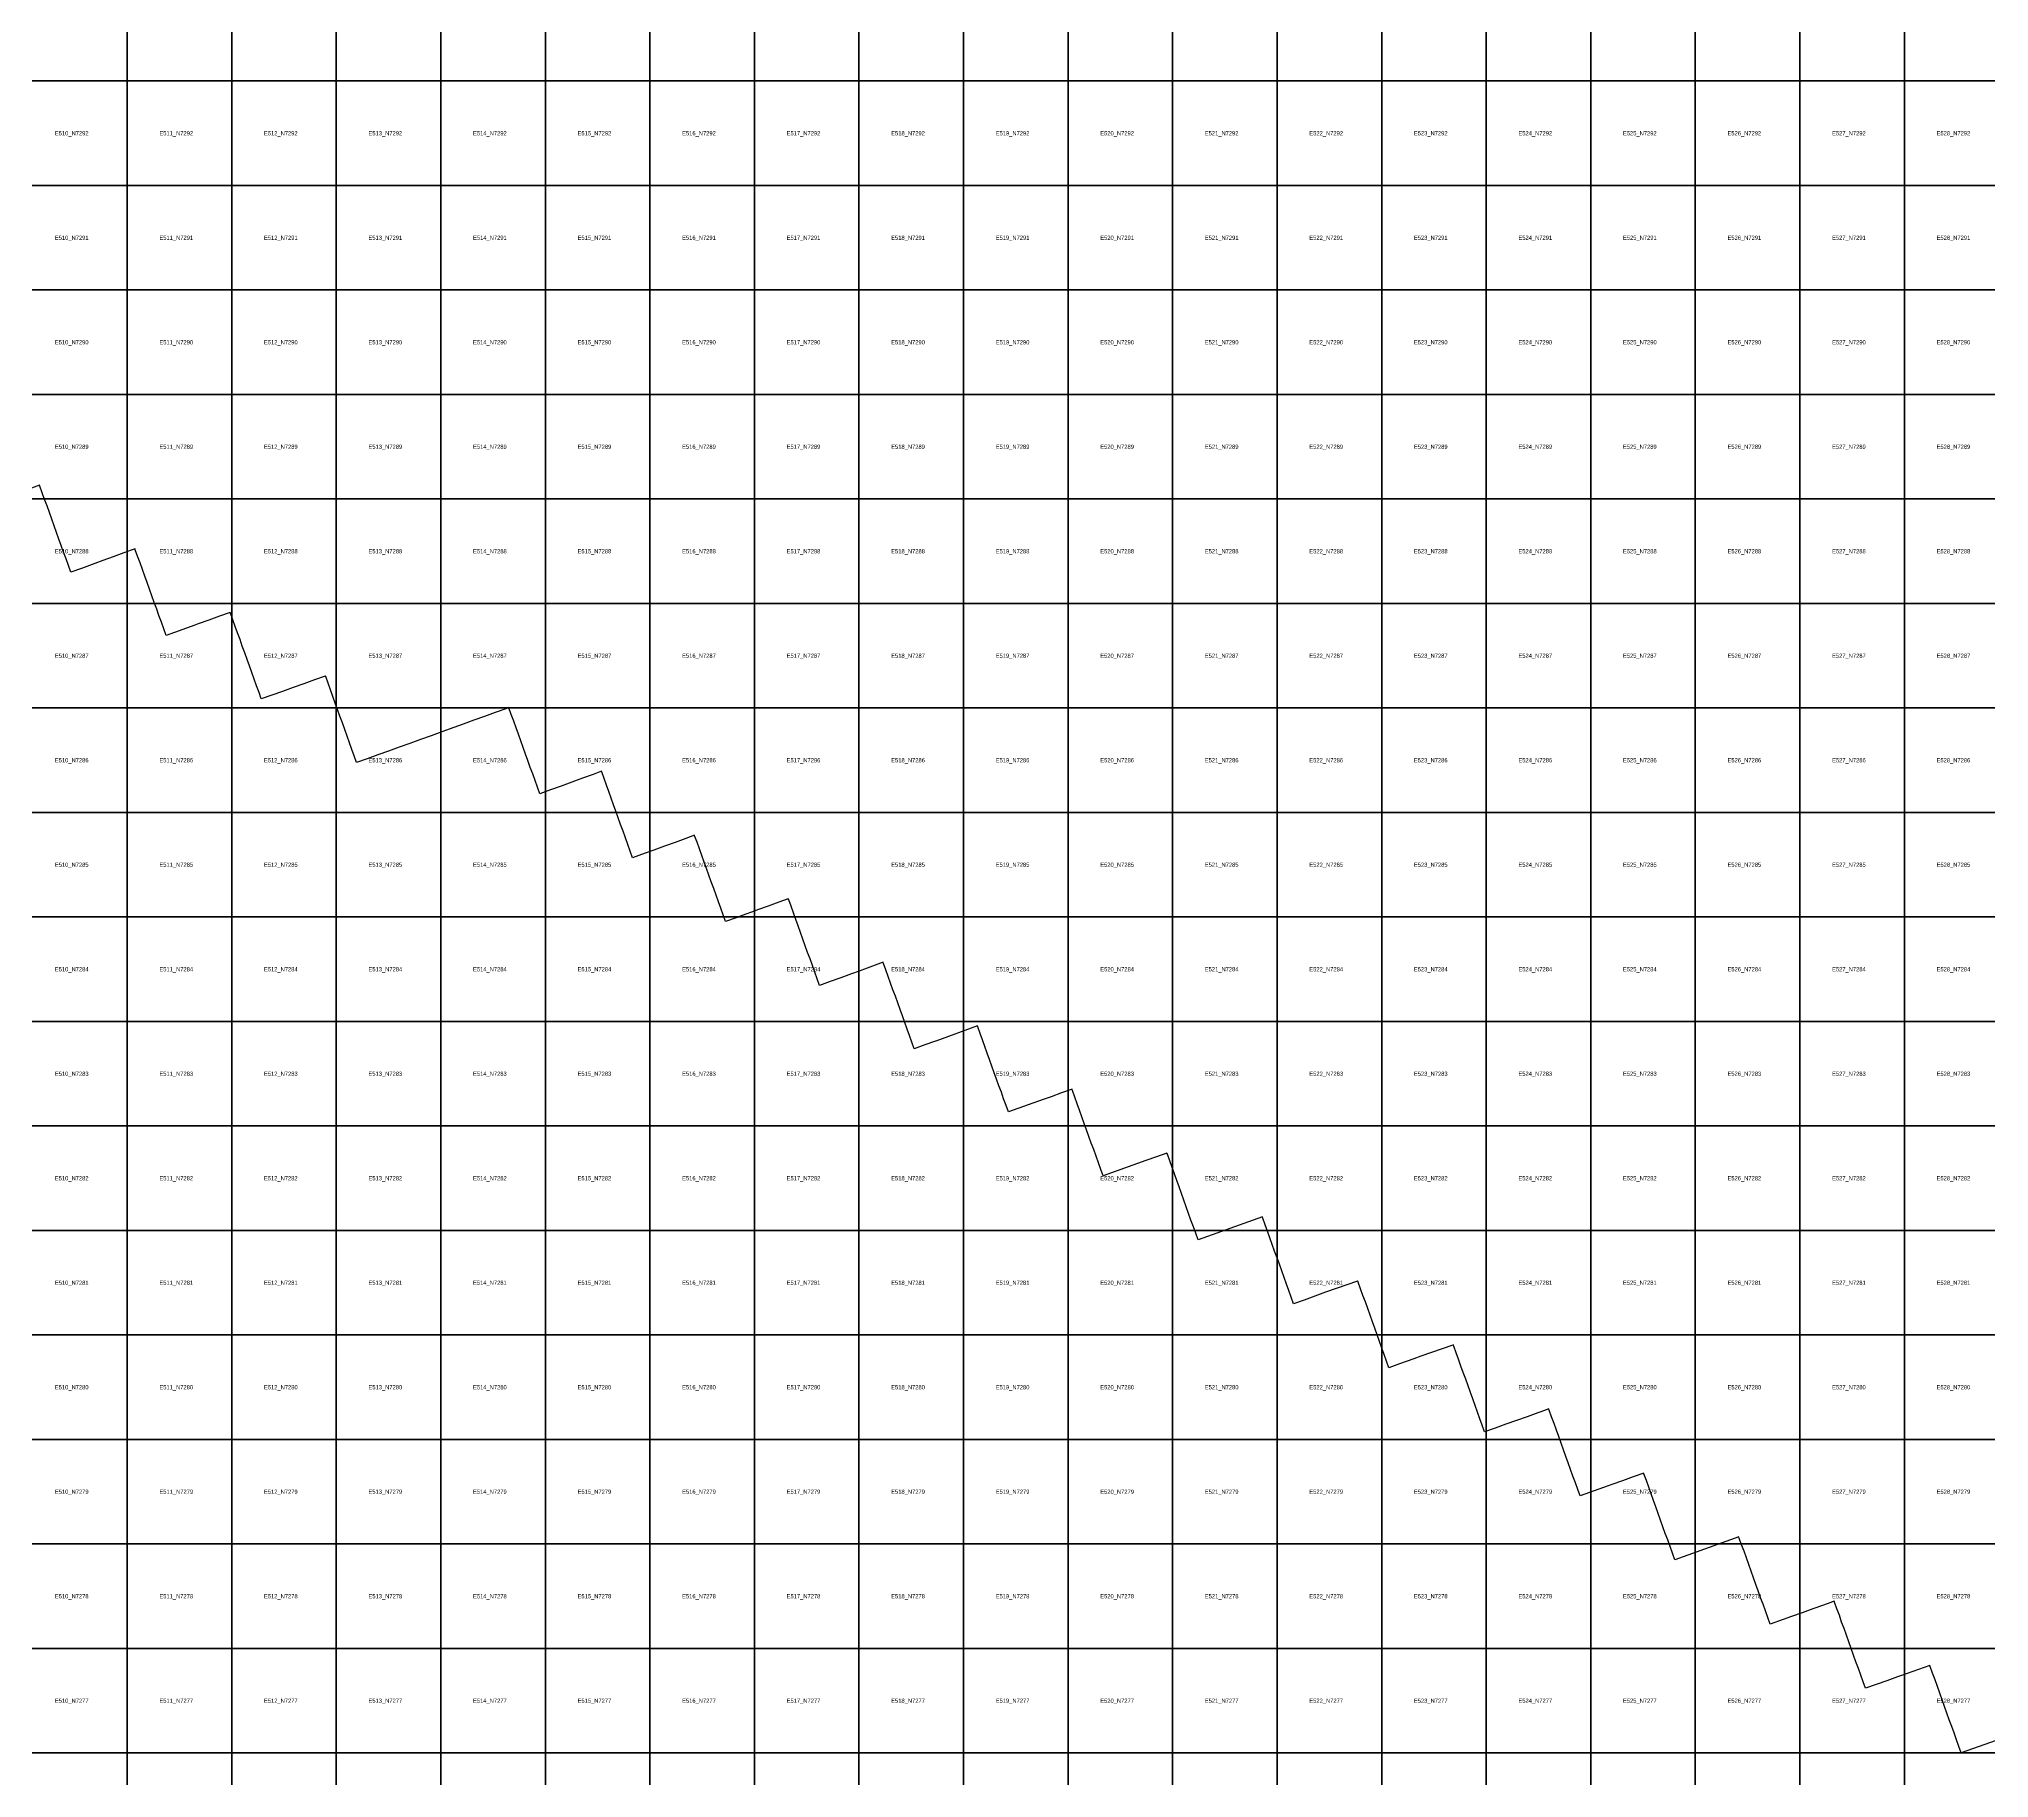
# Model space of a CAD drawing. Extents: x 325010 to 598009, y 7217000 to 7546188.
# Drawn here: x 510156 to 528809, y 7276760 to 7293402 of the extents above; entities that cross this region are included whole.
import ezdxf

# ---------------------------------------------------------------- set-up
doc = ezdxf.new("R2010")
doc.units = 0
doc.layers.add('D', color=7, linetype='Continuous')
doc.layers.add('Limpopo_1', color=7, linetype='Continuous')

msp = doc.modelspace()

# ---------------------------------------------------------------- linework, layer by layer
at = {"layer": 'D'}
msp.add_lwpolyline([(529040, 7277177), (528544, 7277000), (528521, 7277063), (528498, 7277127), (528475, 7277191), (528453, 7277254), (528430, 7277318), (528407, 7277381), (528384, 7277445), (528361, 7277509), (528338, 7277572), (528316, 7277636), (528293, 7277699), (528270, 7277763), (528247, 7277827), (528243, 7277838), (527973, 7277742), (527934, 7277728), (527832, 7277691), (527730, 7277655), (527628, 7277619), (527605, 7277682), (527583, 7277746), (527560, 7277809), (527537, 7277873), (527514, 7277936), (527492, 7277999), (527469, 7278063), (527446, 7278126), (527423, 7278190), (527400, 7278253), (527378, 7278317), (527355, 7278380), (527332, 7278443), (527329, 7278452), (527288, 7278437), (527226, 7278415), (527124, 7278378), (527022, 7278342), (526920, 7278305), (526840, 7278277), (526716, 7278233), (526693, 7278296), (526671, 7278360), (526648, 7278423), (526625, 7278486), (526602, 7278550), (526580, 7278613), (526557, 7278677), (526534, 7278740), (526511, 7278803), (526489, 7278867), (526466, 7278930), (526443, 7278993), (526421, 7279056), (526417, 7279067), (525804, 7278848), (525781, 7278912), (525759, 7278975), (525736, 7279038), (525713, 7279101), (525691, 7279164), (525668, 7279228), (525645, 7279291), (525623, 7279354), (525600, 7279417), (525577, 7279480), (525555, 7279544), (525532, 7279607), (525509, 7279670), (525507, 7279678), (525407, 7279642), (525305, 7279605), (525203, 7279569), (525167, 7279556), (524898, 7279459), (524875, 7279522), (524853, 7279586), (524830, 7279649), (524807, 7279712), (524785, 7279775), (524762, 7279838), (524739, 7279901), (524717, 7279964), (524694, 7280027), (524671, 7280090), (524649, 7280154), (524626, 7280217), (524603, 7280280), (524599, 7280292), (524521, 7280264), (524494, 7280254), (524392, 7280218), (524290, 7280182), (524189, 7280145), (524087, 7280109), (523984, 7280074), (523962, 7280136), (523939, 7280199), (523917, 7280262), (523894, 7280325), (523872, 7280388), (523849, 7280451), (523826, 7280514), (523804, 7280577), (523781, 7280640), (523758, 7280703), (523736, 7280767), (523713, 7280830), (523691, 7280893), (523686, 7280905), (523682, 7280903), (523580, 7280867), (523477, 7280832), (523375, 7280796), (523306, 7280772), (523171, 7280724), (523069, 7280687), (523047, 7280750), (523024, 7280812), (523002, 7280875), (522979, 7280938), (522957, 7281001), (522934, 7281064), (522912, 7281127), (522889, 7281190), (522866, 7281253), (522844, 7281316), (522821, 7281379), (522798, 7281443), (522776, 7281506), (522772, 7281516), (522769, 7281515), (522667, 7281480), (522565, 7281444), (522463, 7281408), (522310, 7281353), (522259, 7281334), (522157, 7281298), (522135, 7281361), (522112, 7281424), (522089, 7281487), (522067, 7281550), (522044, 7281613), (522021, 7281676), (521999, 7281739), (521976, 7281803), (521953, 7281866), (521931, 7281929), (521908, 7281992), (521885, 7282055), (521863, 7282118), (521859, 7282130), (521244, 7281910), (521222, 7281973), (521199, 7282036), (521176, 7282100), (521153, 7282163), (521131, 7282226), (521108, 7282290), (521085, 7282353), (521063, 7282416), (521040, 7282478), (521018, 7282541), (520995, 7282604), (520972, 7282667), (520950, 7282730), (520946, 7282740), (520845, 7282705), (520743, 7282669), (520335, 7282522), (520313, 7282585), (520290, 7282648), (520268, 7282711), (520245, 7282774), (520222, 7282836), (520200, 7282899), (520177, 7282962), (520155, 7283025), (520132, 7283088), (520110, 7283151), (520087, 7283213), (520065, 7283276), (520042, 7283339), (520038, 7283351), (519938, 7283316), (519837, 7283279), (519763, 7283253), (519429, 7283134), (519407, 7283196), (519384, 7283259), (519362, 7283322), (519339, 7283384), (519317, 7283447), (519294, 7283510), (519272, 7283572), (519249, 7283635), (519226, 7283698), (519204, 7283761), (519181, 7283823), (519159, 7283886), (519136, 7283949), (519133, 7283957), (518735, 7283813), (518732, 7283813), (518630, 7283776), (518528, 7283739), (518506, 7283802), (518483, 7283865), (518461, 7283927), (518438, 7283990), (518416, 7284053), (518393, 7284116), (518371, 7284179), (518348, 7284242), (518325, 7284304), (518303, 7284367), (518280, 7284430), (518258, 7284493), (518235, 7284556), (518232, 7284566), (518002, 7284483), (517928, 7284455), (517826, 7284418), (517724, 7284382), (517622, 7284345), (517600, 7284408), (517577, 7284472), (517554, 7284535), (517532, 7284598), (517509, 7284661), (517486, 7284725), (517464, 7284788), (517441, 7284851), (517418, 7284914), (517396, 7284977), (517373, 7285040), (517350, 7285103), (517328, 7285165), (517324, 7285175), (517233, 7285142), (517131, 7285104), (517029, 7285068), (517008, 7285060), (516882, 7285014), (516826, 7284993), (516724, 7284956), (516701, 7285020), (516678, 7285083), (516655, 7285146), (516633, 7285210), (516610, 7285273), (516587, 7285336), (516564, 7285400), (516541, 7285463), (516519, 7285526), (516496, 7285589), (516473, 7285652), (516451, 7285715), (516428, 7285778), (516427, 7285783), (516343, 7285752), (516242, 7285714), (516140, 7285678), (516038, 7285640), (515956, 7285611), (515835, 7285567), (515812, 7285630), (515789, 7285694), (515766, 7285758), (515743, 7285821), (515720, 7285884), (515698, 7285948), (515675, 7286011), (515652, 7286074), (515630, 7286137), (515607, 7286200), (515585, 7286262), (515562, 7286325), (515539, 7286388), (515537, 7286395), (515456, 7286365), (515354, 7286328), (515252, 7286290), (515151, 7286253), (515049, 7286216), (514947, 7286179), (514924, 7286242), (514901, 7286305), (514879, 7286369), (514856, 7286432), (514833, 7286496), (514810, 7286559), (514788, 7286622), (514765, 7286685), (514742, 7286748), (514720, 7286811), (514697, 7286874), (514674, 7286937), (514652, 7287000), (514650, 7287004), (514621, 7286993), (514519, 7286956), (514417, 7286919), (514316, 7286882), (514214, 7286844), (514126, 7286813), (514010, 7286771), (513908, 7286734), (513806, 7286697), (513704, 7286661), (513603, 7286624), (513501, 7286587), (513399, 7286551), (513297, 7286514), (513195, 7286477), (513172, 7286541), (513149, 7286604), (513127, 7286667), (513104, 7286731), (513081, 7286794), (513058, 7286857), (513035, 7286921), (513013, 7286984), (512990, 7287047), (512967, 7287110), (512944, 7287174), (512922, 7287237), (512899, 7287300), (512897, 7287306), (512894, 7287305), (512792, 7287269), (512691, 7287232), (512589, 7287196), (512487, 7287159), (512385, 7287122), (512283, 7287086), (512261, 7287149), (512238, 7287212), (512215, 7287275), (512192, 7287339), (512170, 7287402), (512147, 7287465), (512124, 7287528), (512101, 7287592), (512079, 7287655), (512056, 7287718), (512033, 7287781), (512010, 7287845), (511988, 7287908), (511985, 7287915), (511984, 7287915), (511882, 7287878), (511780, 7287841), (511678, 7287804), (511648, 7287794), (511373, 7287694), (511350, 7287757), (511327, 7287821), (511304, 7287884), (511282, 7287947), (511259, 7288010), (511236, 7288073), (511213, 7288136), (511191, 7288200), (511168, 7288263), (511145, 7288326), (511123, 7288389), (511100, 7288452), (511077, 7288515), (511075, 7288522), (511038, 7288509), (510969, 7288484), (510867, 7288447), (510766, 7288410), (510664, 7288374), (510562, 7288336), (510461, 7288300), (510438, 7288364), (510415, 7288427), (510392, 7288490), (510369, 7288554), (510347, 7288617), (510324, 7288680), (510301, 7288744), (510278, 7288807), (510256, 7288870), (510233, 7288933), (510210, 7288996), (510187, 7289059), (510165, 7289123), (510162, 7289131), (510161, 7289131), (510059, 7289094)], dxfattribs=at)
at = {"layer": 'Limpopo_1'}
for points in [[(510000, 7293000), (510000, 7294000), (511000, 7294000), (511000, 7293000)], [(511000, 7293000), (511000, 7294000), (512000, 7294000), (512000, 7293000)], [(512000, 7293000), (512000, 7294000), (513000, 7294000), (513000, 7293000)], [(513000, 7293000), (513000, 7294000), (514000, 7294000), (514000, 7293000)], [(514000, 7293000), (514000, 7294000), (515000, 7294000), (515000, 7293000)], [(515000, 7293000), (515000, 7294000), (516000, 7294000), (516000, 7293000)], [(516000, 7293000), (516000, 7294000), (517000, 7294000), (517000, 7293000)], [(517000, 7293000), (517000, 7294000), (518000, 7294000), (518000, 7293000)], [(518000, 7293000), (518000, 7294000), (519000, 7294000), (519000, 7293000)], [(519000, 7293000), (519000, 7294000), (520000, 7294000), (520000, 7293000)], [(520000, 7293000), (520000, 7294000), (521000, 7294000), (521000, 7293000)], [(521000, 7293000), (521000, 7294000), (522000, 7294000), (522000, 7293000)], [(522000, 7293000), (522000, 7294000), (523000, 7294000), (523000, 7293000)], [(523000, 7293000), (523000, 7294000), (524000, 7294000), (524000, 7293000)], [(524000, 7293000), (524000, 7294000), (525000, 7294000), (525000, 7293000)], [(525000, 7293000), (525000, 7294000), (526000, 7294000), (526000, 7293000)], [(526000, 7293000), (526000, 7294000), (527000, 7294000), (527000, 7293000)], [(527000, 7293000), (527000, 7294000), (528000, 7294000), (528000, 7293000)], [(528000, 7293000), (528000, 7294000), (529000, 7294000), (529000, 7293000)], [(510000, 7292000), (510000, 7293000), (511000, 7293000), (511000, 7292000)], [(511000, 7292000), (511000, 7293000), (512000, 7293000), (512000, 7292000)], [(512000, 7292000), (512000, 7293000), (513000, 7293000), (513000, 7292000)], [(513000, 7292000), (513000, 7293000), (514000, 7293000), (514000, 7292000)], [(514000, 7292000), (514000, 7293000), (515000, 7293000), (515000, 7292000)], [(515000, 7292000), (515000, 7293000), (516000, 7293000), (516000, 7292000)], [(516000, 7292000), (516000, 7293000), (517000, 7293000), (517000, 7292000)], [(517000, 7292000), (517000, 7293000), (518000, 7293000), (518000, 7292000)], [(518000, 7292000), (518000, 7293000), (519000, 7293000), (519000, 7292000)], [(519000, 7292000), (519000, 7293000), (520000, 7293000), (520000, 7292000)], [(520000, 7292000), (520000, 7293000), (521000, 7293000), (521000, 7292000)], [(521000, 7292000), (521000, 7293000), (522000, 7293000), (522000, 7292000)], [(522000, 7292000), (522000, 7293000), (523000, 7293000), (523000, 7292000)], [(523000, 7292000), (523000, 7293000), (524000, 7293000), (524000, 7292000)], [(524000, 7292000), (524000, 7293000), (525000, 7293000), (525000, 7292000)], [(525000, 7292000), (525000, 7293000), (526000, 7293000), (526000, 7292000)], [(526000, 7292000), (526000, 7293000), (527000, 7293000), (527000, 7292000)], [(527000, 7292000), (527000, 7293000), (528000, 7293000), (528000, 7292000)], [(528000, 7292000), (528000, 7293000), (529000, 7293000), (529000, 7292000)], [(510000, 7291000), (510000, 7292000), (511000, 7292000), (511000, 7291000)], [(511000, 7291000), (511000, 7292000), (512000, 7292000), (512000, 7291000)], [(512000, 7291000), (512000, 7292000), (513000, 7292000), (513000, 7291000)], [(513000, 7291000), (513000, 7292000), (514000, 7292000), (514000, 7291000)], [(514000, 7291000), (514000, 7292000), (515000, 7292000), (515000, 7291000)], [(515000, 7291000), (515000, 7292000), (516000, 7292000), (516000, 7291000)], [(516000, 7291000), (516000, 7292000), (517000, 7292000), (517000, 7291000)], [(517000, 7291000), (517000, 7292000), (518000, 7292000), (518000, 7291000)], [(518000, 7291000), (518000, 7292000), (519000, 7292000), (519000, 7291000)], [(519000, 7291000), (519000, 7292000), (520000, 7292000), (520000, 7291000)], [(520000, 7291000), (520000, 7292000), (521000, 7292000), (521000, 7291000)], [(521000, 7291000), (521000, 7292000), (522000, 7292000), (522000, 7291000)], [(522000, 7291000), (522000, 7292000), (523000, 7292000), (523000, 7291000)], [(523000, 7291000), (523000, 7292000), (524000, 7292000), (524000, 7291000)], [(524000, 7291000), (524000, 7292000), (525000, 7292000), (525000, 7291000)], [(525000, 7291000), (525000, 7292000), (526000, 7292000), (526000, 7291000)], [(526000, 7291000), (526000, 7292000), (527000, 7292000), (527000, 7291000)], [(527000, 7291000), (527000, 7292000), (528000, 7292000), (528000, 7291000)], [(528000, 7291000), (528000, 7292000), (529000, 7292000), (529000, 7291000)], [(510000, 7290000), (510000, 7291000), (511000, 7291000), (511000, 7290000)], [(511000, 7290000), (511000, 7291000), (512000, 7291000), (512000, 7290000)], [(512000, 7290000), (512000, 7291000), (513000, 7291000), (513000, 7290000)], [(513000, 7290000), (513000, 7291000), (514000, 7291000), (514000, 7290000)], [(514000, 7290000), (514000, 7291000), (515000, 7291000), (515000, 7290000)], [(515000, 7290000), (515000, 7291000), (516000, 7291000), (516000, 7290000)], [(516000, 7290000), (516000, 7291000), (517000, 7291000), (517000, 7290000)], [(517000, 7290000), (517000, 7291000), (518000, 7291000), (518000, 7290000)], [(518000, 7290000), (518000, 7291000), (519000, 7291000), (519000, 7290000)], [(519000, 7290000), (519000, 7291000), (520000, 7291000), (520000, 7290000)], [(520000, 7290000), (520000, 7291000), (521000, 7291000), (521000, 7290000)], [(521000, 7290000), (521000, 7291000), (522000, 7291000), (522000, 7290000)], [(522000, 7290000), (522000, 7291000), (523000, 7291000), (523000, 7290000)], [(523000, 7290000), (523000, 7291000), (524000, 7291000), (524000, 7290000)], [(524000, 7290000), (524000, 7291000), (525000, 7291000), (525000, 7290000)], [(525000, 7290000), (525000, 7291000), (526000, 7291000), (526000, 7290000)], [(526000, 7290000), (526000, 7291000), (527000, 7291000), (527000, 7290000)], [(527000, 7290000), (527000, 7291000), (528000, 7291000), (528000, 7290000)], [(528000, 7290000), (528000, 7291000), (529000, 7291000), (529000, 7290000)], [(510000, 7289000), (510000, 7290000), (511000, 7290000), (511000, 7289000)], [(511000, 7289000), (511000, 7290000), (512000, 7290000), (512000, 7289000)], [(512000, 7289000), (512000, 7290000), (513000, 7290000), (513000, 7289000)], [(513000, 7289000), (513000, 7290000), (514000, 7290000), (514000, 7289000)], [(514000, 7289000), (514000, 7290000), (515000, 7290000), (515000, 7289000)], [(515000, 7289000), (515000, 7290000), (516000, 7290000), (516000, 7289000)], [(516000, 7289000), (516000, 7290000), (517000, 7290000), (517000, 7289000)], [(517000, 7289000), (517000, 7290000), (518000, 7290000), (518000, 7289000)], [(518000, 7289000), (518000, 7290000), (519000, 7290000), (519000, 7289000)], [(519000, 7289000), (519000, 7290000), (520000, 7290000), (520000, 7289000)], [(520000, 7289000), (520000, 7290000), (521000, 7290000), (521000, 7289000)], [(521000, 7289000), (521000, 7290000), (522000, 7290000), (522000, 7289000)], [(522000, 7289000), (522000, 7290000), (523000, 7290000), (523000, 7289000)], [(523000, 7289000), (523000, 7290000), (524000, 7290000), (524000, 7289000)], [(524000, 7289000), (524000, 7290000), (525000, 7290000), (525000, 7289000)], [(525000, 7289000), (525000, 7290000), (526000, 7290000), (526000, 7289000)], [(526000, 7289000), (526000, 7290000), (527000, 7290000), (527000, 7289000)], [(527000, 7289000), (527000, 7290000), (528000, 7290000), (528000, 7289000)], [(528000, 7289000), (528000, 7290000), (529000, 7290000), (529000, 7289000)], [(510000, 7288000), (510000, 7289000), (511000, 7289000), (511000, 7288000)], [(511000, 7288000), (511000, 7289000), (512000, 7289000), (512000, 7288000)], [(512000, 7288000), (512000, 7289000), (513000, 7289000), (513000, 7288000)], [(513000, 7288000), (513000, 7289000), (514000, 7289000), (514000, 7288000)], [(514000, 7288000), (514000, 7289000), (515000, 7289000), (515000, 7288000)], [(515000, 7288000), (515000, 7289000), (516000, 7289000), (516000, 7288000)], [(516000, 7288000), (516000, 7289000), (517000, 7289000), (517000, 7288000)], [(517000, 7288000), (517000, 7289000), (518000, 7289000), (518000, 7288000)], [(518000, 7288000), (518000, 7289000), (519000, 7289000), (519000, 7288000)], [(519000, 7288000), (519000, 7289000), (520000, 7289000), (520000, 7288000)], [(520000, 7288000), (520000, 7289000), (521000, 7289000), (521000, 7288000)], [(521000, 7288000), (521000, 7289000), (522000, 7289000), (522000, 7288000)], [(522000, 7288000), (522000, 7289000), (523000, 7289000), (523000, 7288000)], [(523000, 7288000), (523000, 7289000), (524000, 7289000), (524000, 7288000)], [(524000, 7288000), (524000, 7289000), (525000, 7289000), (525000, 7288000)], [(525000, 7288000), (525000, 7289000), (526000, 7289000), (526000, 7288000)], [(526000, 7288000), (526000, 7289000), (527000, 7289000), (527000, 7288000)], [(527000, 7288000), (527000, 7289000), (528000, 7289000), (528000, 7288000)], [(528000, 7288000), (528000, 7289000), (529000, 7289000), (529000, 7288000)], [(510000, 7287000), (510000, 7288000), (511000, 7288000), (511000, 7287000)], [(511000, 7287000), (511000, 7288000), (512000, 7288000), (512000, 7287000)], [(512000, 7287000), (512000, 7288000), (513000, 7288000), (513000, 7287000)], [(513000, 7287000), (513000, 7288000), (514000, 7288000), (514000, 7287000)], [(514000, 7287000), (514000, 7288000), (515000, 7288000), (515000, 7287000)], [(515000, 7287000), (515000, 7288000), (516000, 7288000), (516000, 7287000)], [(516000, 7287000), (516000, 7288000), (517000, 7288000), (517000, 7287000)], [(517000, 7287000), (517000, 7288000), (518000, 7288000), (518000, 7287000)], [(518000, 7287000), (518000, 7288000), (519000, 7288000), (519000, 7287000)], [(519000, 7287000), (519000, 7288000), (520000, 7288000), (520000, 7287000)], [(520000, 7287000), (520000, 7288000), (521000, 7288000), (521000, 7287000)], [(521000, 7287000), (521000, 7288000), (522000, 7288000), (522000, 7287000)], [(522000, 7287000), (522000, 7288000), (523000, 7288000), (523000, 7287000)], [(523000, 7287000), (523000, 7288000), (524000, 7288000), (524000, 7287000)], [(524000, 7287000), (524000, 7288000), (525000, 7288000), (525000, 7287000)], [(525000, 7287000), (525000, 7288000), (526000, 7288000), (526000, 7287000)], [(526000, 7287000), (526000, 7288000), (527000, 7288000), (527000, 7287000)], [(527000, 7287000), (527000, 7288000), (528000, 7288000), (528000, 7287000)], [(528000, 7287000), (528000, 7288000), (529000, 7288000), (529000, 7287000)], [(510000, 7286000), (510000, 7287000), (511000, 7287000), (511000, 7286000)], [(511000, 7286000), (511000, 7287000), (512000, 7287000), (512000, 7286000)], [(512000, 7286000), (512000, 7287000), (513000, 7287000), (513000, 7286000)], [(513000, 7286000), (513000, 7287000), (514000, 7287000), (514000, 7286000)], [(514000, 7286000), (514000, 7287000), (515000, 7287000), (515000, 7286000)], [(515000, 7286000), (515000, 7287000), (516000, 7287000), (516000, 7286000)], [(516000, 7286000), (516000, 7287000), (517000, 7287000), (517000, 7286000)], [(517000, 7286000), (517000, 7287000), (518000, 7287000), (518000, 7286000)], [(518000, 7286000), (518000, 7287000), (519000, 7287000), (519000, 7286000)], [(519000, 7286000), (519000, 7287000), (520000, 7287000), (520000, 7286000)], [(520000, 7286000), (520000, 7287000), (521000, 7287000), (521000, 7286000)], [(521000, 7286000), (521000, 7287000), (522000, 7287000), (522000, 7286000)], [(522000, 7286000), (522000, 7287000), (523000, 7287000), (523000, 7286000)], [(523000, 7286000), (523000, 7287000), (524000, 7287000), (524000, 7286000)], [(524000, 7286000), (524000, 7287000), (525000, 7287000), (525000, 7286000)], [(525000, 7286000), (525000, 7287000), (526000, 7287000), (526000, 7286000)], [(526000, 7286000), (526000, 7287000), (527000, 7287000), (527000, 7286000)], [(527000, 7286000), (527000, 7287000), (528000, 7287000), (528000, 7286000)], [(528000, 7286000), (528000, 7287000), (529000, 7287000), (529000, 7286000)], [(510000, 7285000), (510000, 7286000), (511000, 7286000), (511000, 7285000)], [(511000, 7285000), (511000, 7286000), (512000, 7286000), (512000, 7285000)], [(512000, 7285000), (512000, 7286000), (513000, 7286000), (513000, 7285000)], [(513000, 7285000), (513000, 7286000), (514000, 7286000), (514000, 7285000)], [(514000, 7285000), (514000, 7286000), (515000, 7286000), (515000, 7285000)], [(515000, 7285000), (515000, 7286000), (516000, 7286000), (516000, 7285000)], [(516000, 7285000), (516000, 7286000), (517000, 7286000), (517000, 7285000)], [(517000, 7285000), (517000, 7286000), (518000, 7286000), (518000, 7285000)], [(518000, 7285000), (518000, 7286000), (519000, 7286000), (519000, 7285000)], [(519000, 7285000), (519000, 7286000), (520000, 7286000), (520000, 7285000)], [(520000, 7285000), (520000, 7286000), (521000, 7286000), (521000, 7285000)], [(521000, 7285000), (521000, 7286000), (522000, 7286000), (522000, 7285000)], [(522000, 7285000), (522000, 7286000), (523000, 7286000), (523000, 7285000)], [(523000, 7285000), (523000, 7286000), (524000, 7286000), (524000, 7285000)], [(524000, 7285000), (524000, 7286000), (525000, 7286000), (525000, 7285000)], [(525000, 7285000), (525000, 7286000), (526000, 7286000), (526000, 7285000)], [(526000, 7285000), (526000, 7286000), (527000, 7286000), (527000, 7285000)], [(527000, 7285000), (527000, 7286000), (528000, 7286000), (528000, 7285000)], [(528000, 7285000), (528000, 7286000), (529000, 7286000), (529000, 7285000)], [(510000, 7284000), (510000, 7285000), (511000, 7285000), (511000, 7284000)], [(511000, 7284000), (511000, 7285000), (512000, 7285000), (512000, 7284000)], [(512000, 7284000), (512000, 7285000), (513000, 7285000), (513000, 7284000)], [(513000, 7284000), (513000, 7285000), (514000, 7285000), (514000, 7284000)], [(514000, 7284000), (514000, 7285000), (515000, 7285000), (515000, 7284000)], [(515000, 7284000), (515000, 7285000), (516000, 7285000), (516000, 7284000)], [(516000, 7284000), (516000, 7285000), (517000, 7285000), (517000, 7284000)], [(517000, 7284000), (517000, 7285000), (518000, 7285000), (518000, 7284000)], [(518000, 7284000), (518000, 7285000), (519000, 7285000), (519000, 7284000)], [(519000, 7284000), (519000, 7285000), (520000, 7285000), (520000, 7284000)], [(520000, 7284000), (520000, 7285000), (521000, 7285000), (521000, 7284000)], [(521000, 7284000), (521000, 7285000), (522000, 7285000), (522000, 7284000)], [(522000, 7284000), (522000, 7285000), (523000, 7285000), (523000, 7284000)], [(523000, 7284000), (523000, 7285000), (524000, 7285000), (524000, 7284000)], [(524000, 7284000), (524000, 7285000), (525000, 7285000), (525000, 7284000)], [(525000, 7284000), (525000, 7285000), (526000, 7285000), (526000, 7284000)], [(526000, 7284000), (526000, 7285000), (527000, 7285000), (527000, 7284000)], [(527000, 7284000), (527000, 7285000), (528000, 7285000), (528000, 7284000)], [(528000, 7284000), (528000, 7285000), (529000, 7285000), (529000, 7284000)], [(510000, 7283000), (510000, 7284000), (511000, 7284000), (511000, 7283000)], [(511000, 7283000), (511000, 7284000), (512000, 7284000), (512000, 7283000)], [(512000, 7283000), (512000, 7284000), (513000, 7284000), (513000, 7283000)], [(513000, 7283000), (513000, 7284000), (514000, 7284000), (514000, 7283000)], [(514000, 7283000), (514000, 7284000), (515000, 7284000), (515000, 7283000)], [(515000, 7283000), (515000, 7284000), (516000, 7284000), (516000, 7283000)], [(516000, 7283000), (516000, 7284000), (517000, 7284000), (517000, 7283000)], [(517000, 7283000), (517000, 7284000), (518000, 7284000), (518000, 7283000)], [(518000, 7283000), (518000, 7284000), (519000, 7284000), (519000, 7283000)], [(519000, 7283000), (519000, 7284000), (520000, 7284000), (520000, 7283000)], [(520000, 7283000), (520000, 7284000), (521000, 7284000), (521000, 7283000)], [(521000, 7283000), (521000, 7284000), (522000, 7284000), (522000, 7283000)], [(522000, 7283000), (522000, 7284000), (523000, 7284000), (523000, 7283000)], [(523000, 7283000), (523000, 7284000), (524000, 7284000), (524000, 7283000)], [(524000, 7283000), (524000, 7284000), (525000, 7284000), (525000, 7283000)], [(525000, 7283000), (525000, 7284000), (526000, 7284000), (526000, 7283000)], [(526000, 7283000), (526000, 7284000), (527000, 7284000), (527000, 7283000)], [(527000, 7283000), (527000, 7284000), (528000, 7284000), (528000, 7283000)], [(528000, 7283000), (528000, 7284000), (529000, 7284000), (529000, 7283000)], [(510000, 7282000), (510000, 7283000), (511000, 7283000), (511000, 7282000)], [(511000, 7282000), (511000, 7283000), (512000, 7283000), (512000, 7282000)], [(512000, 7282000), (512000, 7283000), (513000, 7283000), (513000, 7282000)], [(513000, 7282000), (513000, 7283000), (514000, 7283000), (514000, 7282000)], [(514000, 7282000), (514000, 7283000), (515000, 7283000), (515000, 7282000)], [(515000, 7282000), (515000, 7283000), (516000, 7283000), (516000, 7282000)], [(516000, 7282000), (516000, 7283000), (517000, 7283000), (517000, 7282000)], [(517000, 7282000), (517000, 7283000), (518000, 7283000), (518000, 7282000)], [(518000, 7282000), (518000, 7283000), (519000, 7283000), (519000, 7282000)], [(519000, 7282000), (519000, 7283000), (520000, 7283000), (520000, 7282000)], [(520000, 7282000), (520000, 7283000), (521000, 7283000), (521000, 7282000)], [(521000, 7282000), (521000, 7283000), (522000, 7283000), (522000, 7282000)], [(522000, 7282000), (522000, 7283000), (523000, 7283000), (523000, 7282000)], [(523000, 7282000), (523000, 7283000), (524000, 7283000), (524000, 7282000)], [(524000, 7282000), (524000, 7283000), (525000, 7283000), (525000, 7282000)], [(525000, 7282000), (525000, 7283000), (526000, 7283000), (526000, 7282000)], [(526000, 7282000), (526000, 7283000), (527000, 7283000), (527000, 7282000)], [(527000, 7282000), (527000, 7283000), (528000, 7283000), (528000, 7282000)], [(528000, 7282000), (528000, 7283000), (529000, 7283000), (529000, 7282000)], [(510000, 7281000), (510000, 7282000), (511000, 7282000), (511000, 7281000)], [(511000, 7281000), (511000, 7282000), (512000, 7282000), (512000, 7281000)], [(512000, 7281000), (512000, 7282000), (513000, 7282000), (513000, 7281000)], [(513000, 7281000), (513000, 7282000), (514000, 7282000), (514000, 7281000)], [(514000, 7281000), (514000, 7282000), (515000, 7282000), (515000, 7281000)], [(515000, 7281000), (515000, 7282000), (516000, 7282000), (516000, 7281000)], [(516000, 7281000), (516000, 7282000), (517000, 7282000), (517000, 7281000)], [(517000, 7281000), (517000, 7282000), (518000, 7282000), (518000, 7281000)], [(518000, 7281000), (518000, 7282000), (519000, 7282000), (519000, 7281000)], [(519000, 7281000), (519000, 7282000), (520000, 7282000), (520000, 7281000)], [(520000, 7281000), (520000, 7282000), (521000, 7282000), (521000, 7281000)], [(521000, 7281000), (521000, 7282000), (522000, 7282000), (522000, 7281000)], [(522000, 7281000), (522000, 7282000), (523000, 7282000), (523000, 7281000)], [(523000, 7281000), (523000, 7282000), (524000, 7282000), (524000, 7281000)], [(524000, 7281000), (524000, 7282000), (525000, 7282000), (525000, 7281000)], [(525000, 7281000), (525000, 7282000), (526000, 7282000), (526000, 7281000)], [(526000, 7281000), (526000, 7282000), (527000, 7282000), (527000, 7281000)], [(527000, 7281000), (527000, 7282000), (528000, 7282000), (528000, 7281000)], [(528000, 7281000), (528000, 7282000), (529000, 7282000), (529000, 7281000)], [(510000, 7280000), (510000, 7281000), (511000, 7281000), (511000, 7280000)], [(511000, 7280000), (511000, 7281000), (512000, 7281000), (512000, 7280000)], [(512000, 7280000), (512000, 7281000), (513000, 7281000), (513000, 7280000)], [(513000, 7280000), (513000, 7281000), (514000, 7281000), (514000, 7280000)], [(514000, 7280000), (514000, 7281000), (515000, 7281000), (515000, 7280000)], [(515000, 7280000), (515000, 7281000), (516000, 7281000), (516000, 7280000)], [(516000, 7280000), (516000, 7281000), (517000, 7281000), (517000, 7280000)], [(517000, 7280000), (517000, 7281000), (518000, 7281000), (518000, 7280000)], [(518000, 7280000), (518000, 7281000), (519000, 7281000), (519000, 7280000)], [(519000, 7280000), (519000, 7281000), (520000, 7281000), (520000, 7280000)], [(520000, 7280000), (520000, 7281000), (521000, 7281000), (521000, 7280000)], [(521000, 7280000), (521000, 7281000), (522000, 7281000), (522000, 7280000)], [(522000, 7280000), (522000, 7281000), (523000, 7281000), (523000, 7280000)], [(523000, 7280000), (523000, 7281000), (524000, 7281000), (524000, 7280000)], [(524000, 7280000), (524000, 7281000), (525000, 7281000), (525000, 7280000)], [(525000, 7280000), (525000, 7281000), (526000, 7281000), (526000, 7280000)], [(526000, 7280000), (526000, 7281000), (527000, 7281000), (527000, 7280000)], [(527000, 7280000), (527000, 7281000), (528000, 7281000), (528000, 7280000)], [(528000, 7280000), (528000, 7281000), (529000, 7281000), (529000, 7280000)], [(510000, 7279000), (510000, 7280000), (511000, 7280000), (511000, 7279000)], [(511000, 7279000), (511000, 7280000), (512000, 7280000), (512000, 7279000)], [(512000, 7279000), (512000, 7280000), (513000, 7280000), (513000, 7279000)], [(513000, 7279000), (513000, 7280000), (514000, 7280000), (514000, 7279000)], [(514000, 7279000), (514000, 7280000), (515000, 7280000), (515000, 7279000)], [(515000, 7279000), (515000, 7280000), (516000, 7280000), (516000, 7279000)], [(516000, 7279000), (516000, 7280000), (517000, 7280000), (517000, 7279000)], [(517000, 7279000), (517000, 7280000), (518000, 7280000), (518000, 7279000)], [(518000, 7279000), (518000, 7280000), (519000, 7280000), (519000, 7279000)], [(519000, 7279000), (519000, 7280000), (520000, 7280000), (520000, 7279000)], [(520000, 7279000), (520000, 7280000), (521000, 7280000), (521000, 7279000)], [(521000, 7279000), (521000, 7280000), (522000, 7280000), (522000, 7279000)], [(522000, 7279000), (522000, 7280000), (523000, 7280000), (523000, 7279000)], [(523000, 7279000), (523000, 7280000), (524000, 7280000), (524000, 7279000)], [(524000, 7279000), (524000, 7280000), (525000, 7280000), (525000, 7279000)], [(525000, 7279000), (525000, 7280000), (526000, 7280000), (526000, 7279000)], [(526000, 7279000), (526000, 7280000), (527000, 7280000), (527000, 7279000)], [(527000, 7279000), (527000, 7280000), (528000, 7280000), (528000, 7279000)], [(528000, 7279000), (528000, 7280000), (529000, 7280000), (529000, 7279000)], [(510000, 7278000), (510000, 7279000), (511000, 7279000), (511000, 7278000)], [(511000, 7278000), (511000, 7279000), (512000, 7279000), (512000, 7278000)], [(512000, 7278000), (512000, 7279000), (513000, 7279000), (513000, 7278000)], [(513000, 7278000), (513000, 7279000), (514000, 7279000), (514000, 7278000)], [(514000, 7278000), (514000, 7279000), (515000, 7279000), (515000, 7278000)], [(515000, 7278000), (515000, 7279000), (516000, 7279000), (516000, 7278000)], [(516000, 7278000), (516000, 7279000), (517000, 7279000), (517000, 7278000)], [(517000, 7278000), (517000, 7279000), (518000, 7279000), (518000, 7278000)], [(518000, 7278000), (518000, 7279000), (519000, 7279000), (519000, 7278000)], [(519000, 7278000), (519000, 7279000), (520000, 7279000), (520000, 7278000)], [(520000, 7278000), (520000, 7279000), (521000, 7279000), (521000, 7278000)], [(521000, 7278000), (521000, 7279000), (522000, 7279000), (522000, 7278000)], [(522000, 7278000), (522000, 7279000), (523000, 7279000), (523000, 7278000)], [(523000, 7278000), (523000, 7279000), (524000, 7279000), (524000, 7278000)], [(524000, 7278000), (524000, 7279000), (525000, 7279000), (525000, 7278000)], [(525000, 7278000), (525000, 7279000), (526000, 7279000), (526000, 7278000)], [(526000, 7278000), (526000, 7279000), (527000, 7279000), (527000, 7278000)], [(527000, 7278000), (527000, 7279000), (528000, 7279000), (528000, 7278000)], [(528000, 7278000), (528000, 7279000), (529000, 7279000), (529000, 7278000)], [(510000, 7277000), (510000, 7278000), (511000, 7278000), (511000, 7277000)], [(511000, 7277000), (511000, 7278000), (512000, 7278000), (512000, 7277000)], [(512000, 7277000), (512000, 7278000), (513000, 7278000), (513000, 7277000)], [(513000, 7277000), (513000, 7278000), (514000, 7278000), (514000, 7277000)], [(514000, 7277000), (514000, 7278000), (515000, 7278000), (515000, 7277000)], [(515000, 7277000), (515000, 7278000), (516000, 7278000), (516000, 7277000)], [(516000, 7277000), (516000, 7278000), (517000, 7278000), (517000, 7277000)], [(517000, 7277000), (517000, 7278000), (518000, 7278000), (518000, 7277000)], [(518000, 7277000), (518000, 7278000), (519000, 7278000), (519000, 7277000)], [(519000, 7277000), (519000, 7278000), (520000, 7278000), (520000, 7277000)], [(520000, 7277000), (520000, 7278000), (521000, 7278000), (521000, 7277000)], [(521000, 7277000), (521000, 7278000), (522000, 7278000), (522000, 7277000)], [(522000, 7277000), (522000, 7278000), (523000, 7278000), (523000, 7277000)], [(523000, 7277000), (523000, 7278000), (524000, 7278000), (524000, 7277000)], [(524000, 7277000), (524000, 7278000), (525000, 7278000), (525000, 7277000)], [(525000, 7277000), (525000, 7278000), (526000, 7278000), (526000, 7277000)], [(526000, 7277000), (526000, 7278000), (527000, 7278000), (527000, 7277000)], [(527000, 7277000), (527000, 7278000), (528000, 7278000), (528000, 7277000)], [(528000, 7277000), (528000, 7278000), (529000, 7278000), (529000, 7277000)], [(510000, 7276000), (510000, 7277000), (511000, 7277000), (511000, 7276000)], [(511000, 7276000), (511000, 7277000), (512000, 7277000), (512000, 7276000)], [(512000, 7276000), (512000, 7277000), (513000, 7277000), (513000, 7276000)], [(513000, 7276000), (513000, 7277000), (514000, 7277000), (514000, 7276000)], [(514000, 7276000), (514000, 7277000), (515000, 7277000), (515000, 7276000)], [(515000, 7276000), (515000, 7277000), (516000, 7277000), (516000, 7276000)], [(516000, 7276000), (516000, 7277000), (517000, 7277000), (517000, 7276000)], [(517000, 7276000), (517000, 7277000), (518000, 7277000), (518000, 7276000)], [(518000, 7276000), (518000, 7277000), (519000, 7277000), (519000, 7276000)], [(519000, 7276000), (519000, 7277000), (520000, 7277000), (520000, 7276000)], [(520000, 7276000), (520000, 7277000), (521000, 7277000), (521000, 7276000)], [(521000, 7276000), (521000, 7277000), (522000, 7277000), (522000, 7276000)], [(522000, 7276000), (522000, 7277000), (523000, 7277000), (523000, 7276000)], [(523000, 7276000), (523000, 7277000), (524000, 7277000), (524000, 7276000)], [(524000, 7276000), (524000, 7277000), (525000, 7277000), (525000, 7276000)], [(525000, 7276000), (525000, 7277000), (526000, 7277000), (526000, 7276000)], [(526000, 7276000), (526000, 7277000), (527000, 7277000), (527000, 7276000)], [(527000, 7276000), (527000, 7277000), (528000, 7277000), (528000, 7276000)], [(528000, 7276000), (528000, 7277000), (529000, 7277000), (529000, 7276000)]]:
    msp.add_lwpolyline(points, close=True, dxfattribs=at)

# ---------------------------------------------------------------- texts
for s, p in [('E510_N7292', (510308, 7292480)), ('E511_N7292', (511308, 7292480)), ('E512_N7292', (512308, 7292480)), ('E513_N7292', (513308, 7292480)), ('E514_N7292', (514308, 7292480)), ('E515_N7292', (515308, 7292480)), ('E516_N7292', (516308, 7292480)), ('E517_N7292', (517308, 7292480)), ('E518_N7292', (518308, 7292480)), ('E519_N7292', (519308, 7292480)), ('E520_N7292', (520308, 7292480)), ('E521_N7292', (521308, 7292480)), ('E522_N7292', (522308, 7292480)), ('E523_N7292', (523308, 7292480)), ('E524_N7292', (524308, 7292480)), ('E525_N7292', (525308, 7292480)), ('E526_N7292', (526308, 7292480)), ('E527_N7292', (527308, 7292480)), ('E528_N7292', (528308, 7292480)), ('E510_N7291', (510308, 7291480)), ('E511_N7291', (511308, 7291480)), ('E512_N7291', (512308, 7291480)), ('E513_N7291', (513308, 7291480)), ('E514_N7291', (514308, 7291480)), ('E515_N7291', (515308, 7291480)), ('E516_N7291', (516308, 7291480)), ('E517_N7291', (517308, 7291480)), ('E518_N7291', (518308, 7291480)), ('E519_N7291', (519308, 7291480)), ('E520_N7291', (520308, 7291480)), ('E521_N7291', (521308, 7291480)), ('E522_N7291', (522308, 7291480)), ('E523_N7291', (523308, 7291480)), ('E524_N7291', (524308, 7291480)), ('E525_N7291', (525308, 7291480)), ('E526_N7291', (526308, 7291480)), ('E527_N7291', (527308, 7291480)), ('E528_N7291', (528308, 7291480)), ('E510_N7290', (510308, 7290480)), ('E511_N7290', (511308, 7290480)), ('E512_N7290', (512308, 7290480)), ('E513_N7290', (513308, 7290480)), ('E514_N7290', (514308, 7290480)), ('E515_N7290', (515308, 7290480)), ('E516_N7290', (516308, 7290480)), ('E517_N7290', (517308, 7290480)), ('E518_N7290', (518308, 7290480)), ('E519_N7290', (519308, 7290480)), ('E520_N7290', (520308, 7290480)), ('E521_N7290', (521308, 7290480)), ('E522_N7290', (522308, 7290480)), ('E523_N7290', (523308, 7290480)), ('E524_N7290', (524308, 7290480)), ('E525_N7290', (525308, 7290480)), ('E526_N7290', (526308, 7290480)), ('E527_N7290', (527308, 7290480)), ('E528_N7290', (528308, 7290480)), ('E510_N7289', (510308, 7289480)), ('E511_N7289', (511308, 7289480)), ('E512_N7289', (512308, 7289480)), ('E513_N7289', (513308, 7289480)), ('E514_N7289', (514308, 7289480)), ('E515_N7289', (515308, 7289480)), ('E516_N7289', (516308, 7289480)), ('E517_N7289', (517308, 7289480)), ('E518_N7289', (518308, 7289480)), ('E519_N7289', (519308, 7289480)), ('E520_N7289', (520308, 7289480)), ('E521_N7289', (521308, 7289480)), ('E522_N7289', (522308, 7289480)), ('E523_N7289', (523308, 7289480)), ('E524_N7289', (524308, 7289480)), ('E525_N7289', (525308, 7289480)), ('E526_N7289', (526308, 7289480)), ('E527_N7289', (527308, 7289480)), ('E528_N7289', (528308, 7289480)), ('E510_N7288', (510308, 7288480)), ('E511_N7288', (511308, 7288480)), ('E512_N7288', (512308, 7288480)), ('E513_N7288', (513308, 7288480)), ('E514_N7288', (514308, 7288480)), ('E515_N7288', (515308, 7288480)), ('E516_N7288', (516308, 7288480)), ('E517_N7288', (517308, 7288480)), ('E518_N7288', (518308, 7288480)), ('E519_N7288', (519308, 7288480)), ('E520_N7288', (520308, 7288480)), ('E521_N7288', (521308, 7288480)), ('E522_N7288', (522308, 7288480)), ('E523_N7288', (523308, 7288480)), ('E524_N7288', (524308, 7288480)), ('E525_N7288', (525308, 7288480)), ('E526_N7288', (526308, 7288480)), ('E527_N7288', (527308, 7288480)), ('E528_N7288', (528308, 7288480)), ('E510_N7287', (510308, 7287480)), ('E511_N7287', (511308, 7287480)), ('E512_N7287', (512308, 7287480)), ('E513_N7287', (513308, 7287480)), ('E514_N7287', (514308, 7287480)), ('E515_N7287', (515308, 7287480)), ('E516_N7287', (516308, 7287480)), ('E517_N7287', (517308, 7287480)), ('E518_N7287', (518308, 7287480)), ('E519_N7287', (519308, 7287480)), ('E520_N7287', (520308, 7287480)), ('E521_N7287', (521308, 7287480)), ('E522_N7287', (522308, 7287480)), ('E523_N7287', (523308, 7287480)), ('E524_N7287', (524308, 7287480)), ('E525_N7287', (525308, 7287480)), ('E526_N7287', (526308, 7287480)), ('E527_N7287', (527308, 7287480)), ('E528_N7287', (528308, 7287480)), ('E510_N7286', (510308, 7286480)), ('E511_N7286', (511308, 7286480)), ('E512_N7286', (512308, 7286480)), ('E513_N7286', (513308, 7286480)), ('E514_N7286', (514308, 7286480)), ('E515_N7286', (515308, 7286480)), ('E516_N7286', (516308, 7286480)), ('E517_N7286', (517308, 7286480)), ('E518_N7286', (518308, 7286480)), ('E519_N7286', (519308, 7286480)), ('E520_N7286', (520308, 7286480)), ('E521_N7286', (521308, 7286480)), ('E522_N7286', (522308, 7286480)), ('E523_N7286', (523308, 7286480)), ('E524_N7286', (524308, 7286480)), ('E525_N7286', (525308, 7286480)), ('E526_N7286', (526308, 7286480)), ('E527_N7286', (527308, 7286480)), ('E528_N7286', (528308, 7286480)), ('E510_N7285', (510308, 7285480)), ('E511_N7285', (511308, 7285480)), ('E512_N7285', (512308, 7285480)), ('E513_N7285', (513308, 7285480)), ('E514_N7285', (514308, 7285480)), ('E515_N7285', (515308, 7285480)), ('E516_N7285', (516308, 7285480)), ('E517_N7285', (517308, 7285480)), ('E518_N7285', (518308, 7285480)), ('E519_N7285', (519308, 7285480)), ('E520_N7285', (520308, 7285480)), ('E521_N7285', (521308, 7285480)), ('E522_N7285', (522308, 7285480)), ('E523_N7285', (523308, 7285480)), ('E524_N7285', (524308, 7285480)), ('E525_N7285', (525308, 7285480)), ('E526_N7285', (526308, 7285480)), ('E527_N7285', (527308, 7285480)), ('E528_N7285', (528308, 7285480)), ('E510_N7284', (510308, 7284480)), ('E511_N7284', (511308, 7284480)), ('E512_N7284', (512308, 7284480)), ('E513_N7284', (513308, 7284480)), ('E514_N7284', (514308, 7284480)), ('E515_N7284', (515308, 7284480)), ('E516_N7284', (516308, 7284480)), ('E517_N7284', (517308, 7284480)), ('E518_N7284', (518308, 7284480)), ('E519_N7284', (519308, 7284480)), ('E520_N7284', (520308, 7284480)), ('E521_N7284', (521308, 7284480)), ('E522_N7284', (522308, 7284480)), ('E523_N7284', (523308, 7284480)), ('E524_N7284', (524308, 7284480)), ('E525_N7284', (525308, 7284480)), ('E526_N7284', (526308, 7284480)), ('E527_N7284', (527308, 7284480)), ('E528_N7284', (528308, 7284480)), ('E510_N7283', (510308, 7283480)), ('E511_N7283', (511308, 7283480)), ('E512_N7283', (512308, 7283480)), ('E513_N7283', (513308, 7283480)), ('E514_N7283', (514308, 7283480)), ('E515_N7283', (515308, 7283480)), ('E516_N7283', (516308, 7283480)), ('E517_N7283', (517308, 7283480)), ('E518_N7283', (518308, 7283480)), ('E519_N7283', (519308, 7283480)), ('E520_N7283', (520308, 7283480)), ('E521_N7283', (521308, 7283480)), ('E522_N7283', (522308, 7283480)), ('E523_N7283', (523308, 7283480)), ('E524_N7283', (524308, 7283480)), ('E525_N7283', (525308, 7283480)), ('E526_N7283', (526308, 7283480)), ('E527_N7283', (527308, 7283480)), ('E528_N7283', (528308, 7283480)), ('E510_N7282', (510308, 7282480)), ('E511_N7282', (511308, 7282480)), ('E512_N7282', (512308, 7282480)), ('E513_N7282', (513308, 7282480)), ('E514_N7282', (514308, 7282480)), ('E515_N7282', (515308, 7282480)), ('E516_N7282', (516308, 7282480)), ('E517_N7282', (517308, 7282480)), ('E518_N7282', (518308, 7282480)), ('E519_N7282', (519308, 7282480)), ('E520_N7282', (520308, 7282480)), ('E521_N7282', (521308, 7282480)), ('E522_N7282', (522308, 7282480)), ('E523_N7282', (523308, 7282480)), ('E524_N7282', (524308, 7282480)), ('E525_N7282', (525308, 7282480)), ('E526_N7282', (526308, 7282480)), ('E527_N7282', (527308, 7282480)), ('E528_N7282', (528308, 7282480)), ('E510_N7281', (510308, 7281480)), ('E511_N7281', (511308, 7281480)), ('E512_N7281', (512308, 7281480)), ('E513_N7281', (513308, 7281480)), ('E514_N7281', (514308, 7281480)), ('E515_N7281', (515308, 7281480)), ('E516_N7281', (516308, 7281480)), ('E517_N7281', (517308, 7281480)), ('E518_N7281', (518308, 7281480)), ('E519_N7281', (519308, 7281480)), ('E520_N7281', (520308, 7281480)), ('E521_N7281', (521308, 7281480)), ('E522_N7281', (522308, 7281480)), ('E523_N7281', (523308, 7281480)), ('E524_N7281', (524308, 7281480)), ('E525_N7281', (525308, 7281480)), ('E526_N7281', (526308, 7281480)), ('E527_N7281', (527308, 7281480)), ('E528_N7281', (528308, 7281480)), ('E510_N7280', (510308, 7280480)), ('E511_N7280', (511308, 7280480)), ('E512_N7280', (512308, 7280480)), ('E513_N7280', (513308, 7280480)), ('E514_N7280', (514308, 7280480)), ('E515_N7280', (515308, 7280480)), ('E516_N7280', (516308, 7280480)), ('E517_N7280', (517308, 7280480)), ('E518_N7280', (518308, 7280480)), ('E519_N7280', (519308, 7280480)), ('E520_N7280', (520308, 7280480)), ('E521_N7280', (521308, 7280480)), ('E522_N7280', (522308, 7280480)), ('E523_N7280', (523308, 7280480)), ('E524_N7280', (524308, 7280480)), ('E525_N7280', (525308, 7280480)), ('E526_N7280', (526308, 7280480)), ('E527_N7280', (527308, 7280480)), ('E528_N7280', (528308, 7280480)), ('E510_N7279', (510308, 7279480)), ('E511_N7279', (511308, 7279480)), ('E512_N7279', (512308, 7279480)), ('E513_N7279', (513308, 7279480)), ('E514_N7279', (514308, 7279480)), ('E515_N7279', (515308, 7279480)), ('E516_N7279', (516308, 7279480)), ('E517_N7279', (517308, 7279480)), ('E518_N7279', (518308, 7279480)), ('E519_N7279', (519308, 7279480)), ('E520_N7279', (520308, 7279480)), ('E521_N7279', (521308, 7279480)), ('E522_N7279', (522308, 7279480)), ('E523_N7279', (523308, 7279480)), ('E524_N7279', (524308, 7279480)), ('E525_N7279', (525308, 7279480)), ('E526_N7279', (526308, 7279480)), ('E527_N7279', (527308, 7279480)), ('E528_N7279', (528308, 7279480)), ('E510_N7278', (510308, 7278480)), ('E511_N7278', (511308, 7278480)), ('E512_N7278', (512308, 7278480)), ('E513_N7278', (513308, 7278480)), ('E514_N7278', (514308, 7278480)), ('E515_N7278', (515308, 7278480)), ('E516_N7278', (516308, 7278480)), ('E517_N7278', (517308, 7278480)), ('E518_N7278', (518308, 7278480)), ('E519_N7278', (519308, 7278480)), ('E520_N7278', (520308, 7278480)), ('E521_N7278', (521308, 7278480)), ('E522_N7278', (522308, 7278480)), ('E523_N7278', (523308, 7278480)), ('E524_N7278', (524308, 7278480)), ('E525_N7278', (525308, 7278480)), ('E526_N7278', (526308, 7278480)), ('E527_N7278', (527308, 7278480)), ('E528_N7278', (528308, 7278480)), ('E510_N7277', (510308, 7277480)), ('E511_N7277', (511308, 7277480)), ('E512_N7277', (512308, 7277480)), ('E513_N7277', (513308, 7277480)), ('E514_N7277', (514308, 7277480)), ('E515_N7277', (515308, 7277480)), ('E516_N7277', (516308, 7277480)), ('E517_N7277', (517308, 7277480)), ('E518_N7277', (518308, 7277480)), ('E519_N7277', (519308, 7277480)), ('E520_N7277', (520308, 7277480)), ('E521_N7277', (521308, 7277480)), ('E522_N7277', (522308, 7277480)), ('E523_N7277', (523308, 7277480)), ('E524_N7277', (524308, 7277480)), ('E525_N7277', (525308, 7277480)), ('E526_N7277', (526308, 7277480)), ('E527_N7277', (527308, 7277480)), ('E528_N7277', (528308, 7277480))]:
    msp.add_text(s, height=40, dxfattribs=at).set_placement(p)

doc.saveas('drawing.dxf')
